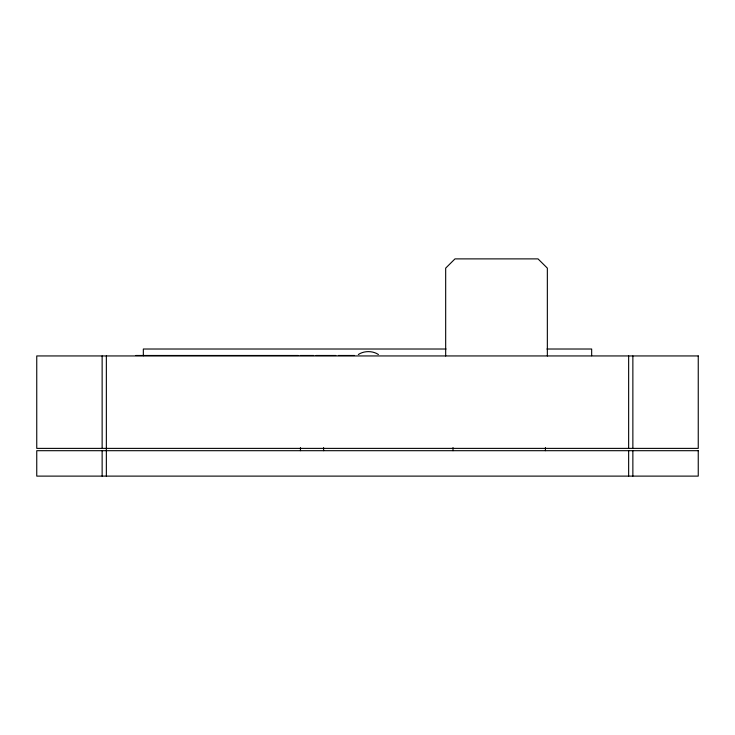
<?xml version="1.0" encoding="UTF-8"?>
<svg xmlns="http://www.w3.org/2000/svg" width="735" height="735" viewBox="0 0 735 735"><rect width="100%" height="100%" fill="white"/><g stroke="black" fill="none" stroke-linecap="round" stroke-linejoin="round"><path stroke-width="1.1" d="M358.331 354.527C364.082 350.659 372.673 350.659 378.424 354.527M446.044 349.015L143.334 349.015L143.334 355.758M546.95 349.015L591.666 349.015L591.666 355.758M135.865 355.483L298.162 355.483M300.192 355.483L313.744 355.483M316.022 355.483L335.831 355.483M338.348 355.483L354.49 355.483M632.863 355.942L632.863 448.387M632.863 450.693L632.863 476.115M628.645 355.942L628.645 448.387M628.645 450.693L628.645 476.115M547.345 356.006L547.345 268.128L538.02 258.885L454.993 258.885L445.676 268.128L445.676 356.006M545.443 447.615L545.443 450.693M453.008 447.615L453.008 450.693M323.593 447.615L323.593 450.693M300.477 447.615L300.477 450.693M106.355 355.942L106.355 476.115M102.137 355.942L102.137 448.387M102.137 450.693L102.137 476.115M698.25 355.942L36.75 355.942L36.75 448.387L698.25 448.387L698.25 355.942M698.25 450.693L36.75 450.693L36.75 476.115L698.25 476.115L698.25 450.693"/></g></svg>
